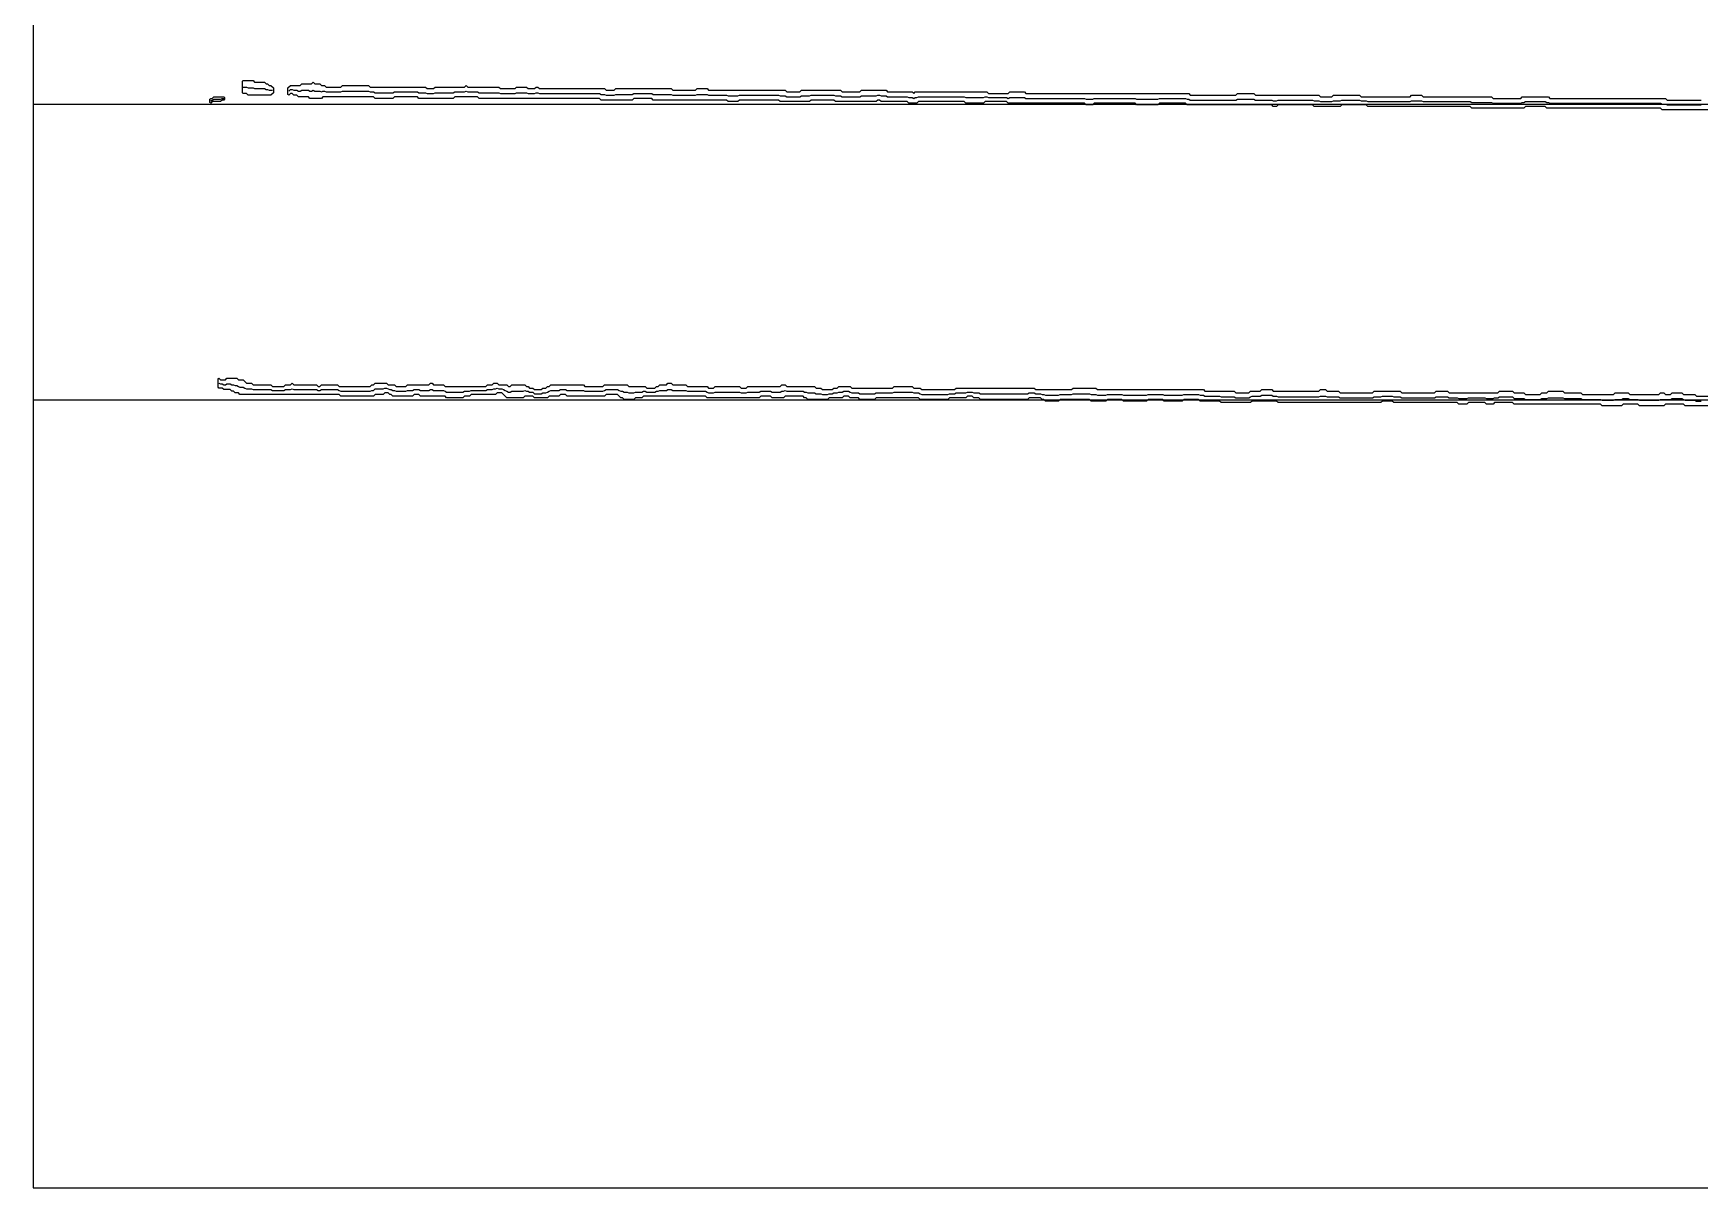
# Model space of a CAD drawing. Extents: x 0 to 57.2, y 0 to 39.6.
# Drawn here: x 0 to 28.58, y 0 to 19.8 of the extents above; entities that cross this region are included whole.
import ezdxf

# ---------------------------------------------------------------- set-up
doc = ezdxf.new("R2010")
doc.units = 13
for name, color, linetype in [('DESIGN_SCAN_PATH', 5, 'Continuous'), ('SEM_FRAME', 8, 'Continuous'), ('SEM_OBSERVED_CENTERLINES', 3, 'Continuous'), ('SEM_OBSERVED_CONTOURS', 2, 'Continuous')]:
    doc.layers.add(name, color=color, linetype=linetype)

msp = doc.modelspace()

# ---------------------------------------------------------------- linework, layer by layer
at = {"layer": 'DESIGN_SCAN_PATH'}
for points in [[(0, 18.58806), (50, 18.58806)], [(50, 13.50844), (0, 13.50844)]]:
    msp.add_lwpolyline(points, dxfattribs=at)
at = {"layer": 'SEM_FRAME'}
msp.add_lwpolyline([(0, 0), (57.15968, 0), (57.15968, 39.60429), (0, 39.60429)], close=True, dxfattribs=at)
at = {"layer": 'SEM_OBSERVED_CENTERLINES'}
for points in [[(3.60039, 18.881115), (3.6283, 18.881115), (3.65621, 18.881115), (3.68412, 18.86716), (3.71203, 18.86716), (3.73994, 18.86716), (3.76785, 18.86716), (3.79576, 18.853205), (3.82367, 18.853205), (3.85158, 18.853205), (3.87949, 18.853205), (3.9074, 18.853205), (3.93531, 18.853205), (3.96322, 18.853205), (3.99113, 18.83925), (4.01904, 18.83925), (4.04695, 18.825295), (4.07486, 18.825295), (4.10277, 18.825295)], [(3.04219, 18.64388), (3.0701, 18.657835), (3.09801, 18.67179), (3.12592, 18.67179), (3.15383, 18.67179), (3.18174, 18.67179), (3.20965, 18.67179), (3.23756, 18.685745), (3.26547, 18.685745)], [(4.38187, 18.81134), (4.40978, 18.83925), (4.43769, 18.83925), (4.4656, 18.825295), (4.49351, 18.825295), (4.52142, 18.825295), (4.54933, 18.81134), (4.57724, 18.81134), (4.60515, 18.825295), (4.63306, 18.825295), (4.66097, 18.825295), (4.68888, 18.825295), (4.71679, 18.825295), (4.7447, 18.81134), (4.77261, 18.81134), (4.80052, 18.825295), (4.82843, 18.81134), (4.85634, 18.81134), (4.88425, 18.81134), (4.91216, 18.81134), (4.94007, 18.797385), (4.96798, 18.81134), (4.99589, 18.81134), (5.0238, 18.797385), (5.05171, 18.797385), (5.07962, 18.797385), (5.10753, 18.797385), (5.13544, 18.797385), (5.16335, 18.797385), (5.19126, 18.797385), (5.21917, 18.797385), (5.24708, 18.797385), (5.27499, 18.797385), (5.3029, 18.81134), (5.33081, 18.81134), (5.35872, 18.81134), (5.38663, 18.81134), (5.41454, 18.81134), (5.44245, 18.81134), (5.47036, 18.81134), (5.49827, 18.81134), (5.52618, 18.81134), (5.55409, 18.81134), (5.582, 18.81134), (5.60991, 18.81134), (5.63782, 18.81134), (5.66573, 18.81134), (5.69364, 18.81134), (5.72155, 18.81134), (5.74946, 18.81134), (5.77737, 18.797385), (5.80528, 18.797385), (5.83319, 18.797385), (5.8611, 18.78343), (5.88901, 18.78343), (5.91692, 18.78343), (5.94483, 18.78343), (5.97274, 18.78343), (6.00065, 18.78343), (6.02856, 18.78343), (6.05647, 18.78343), (6.08438, 18.78343), (6.11229, 18.78343), (6.1402, 18.78343), (6.16811, 18.78343), (6.19602, 18.797385), (6.22393, 18.797385), (6.25184, 18.797385), (6.27975, 18.797385), (6.30766, 18.797385), (6.33557, 18.797385), (6.36348, 18.797385), (6.39139, 18.797385), (6.4193, 18.797385), (6.44721, 18.797385), (6.47512, 18.797385), (6.50303, 18.797385), (6.53094, 18.797385), (6.55885, 18.797385), (6.58676, 18.797385), (6.61467, 18.78343), (6.64258, 18.78343), (6.67049, 18.78343), (6.6984, 18.78343), (6.72631, 18.78343), (6.75422, 18.769475), (6.78213, 18.769475), (6.81004, 18.769475), (6.83795, 18.769475), (6.86586, 18.769475), (6.89377, 18.78343), (6.92168, 18.78343), (6.94959, 18.78343), (6.9775, 18.78343), (7.00541, 18.78343), (7.03332, 18.78343), (7.06123, 18.78343), (7.08914, 18.78343), (7.11705, 18.78343), (7.14496, 18.78343), (7.17287, 18.78343), (7.20078, 18.78343), (7.22869, 18.797385), (7.2566, 18.797385), (7.28451, 18.797385), (7.31242, 18.797385), (7.34033, 18.797385), (7.36824, 18.797385), (7.39615, 18.797385), (7.42406, 18.81134), (7.45197, 18.797385), (7.47988, 18.797385), (7.50779, 18.797385), (7.5357, 18.797385), (7.56361, 18.797385), (7.59152, 18.797385), (7.61943, 18.797385), (7.64734, 18.78343), (7.67525, 18.78343), (7.70316, 18.78343), (7.73107, 18.78343), (7.75898, 18.78343), (7.78689, 18.78343), (7.8148, 18.78343), (7.84271, 18.78343), (7.87062, 18.78343), (7.89853, 18.78343), (7.92644, 18.78343), (7.95435, 18.78343), (7.98226, 18.78343), (8.01017, 18.769475), (8.03808, 18.769475), (8.06599, 18.769475), (8.0939, 18.769475), (8.12181, 18.769475), (8.14972, 18.769475), (8.17763, 18.769475), (8.20554, 18.769475), (8.23345, 18.769475), (8.26136, 18.769475), (8.28927, 18.78343), (8.31718, 18.78343), (8.34509, 18.78343), (8.373, 18.78343), (8.40091, 18.78343), (8.42882, 18.78343), (8.45673, 18.78343), (8.48464, 18.769475), (8.51255, 18.769475), (8.54046, 18.769475), (8.56837, 18.769475), (8.59628, 18.769475), (8.62419, 18.78343), (8.6521, 18.78343), (8.68001, 18.769475), (8.70792, 18.769475), (8.73583, 18.769475), (8.76374, 18.769475), (8.79165, 18.769475), (8.81956, 18.769475), (8.84747, 18.769475), (8.87538, 18.769475), (8.90329, 18.769475), (8.9312, 18.769475), (8.95911, 18.769475), (8.98702, 18.769475), (9.01493, 18.769475), (9.04284, 18.769475), (9.07075, 18.769475), (9.09866, 18.769475), (9.12657, 18.769475), (9.15448, 18.769475), (9.18239, 18.769475), (9.2103, 18.769475), (9.23821, 18.769475), (9.26612, 18.769475), (9.29403, 18.769475), (9.32194, 18.769475), (9.34985, 18.769475), (9.37776, 18.769475), (9.40567, 18.769475), (9.43358, 18.769475), (9.46149, 18.769475), (9.4894, 18.769475), (9.51731, 18.769475), (9.54522, 18.769475), (9.57313, 18.769475), (9.60104, 18.769475), (9.62895, 18.769475), (9.65686, 18.769475), (9.68477, 18.769475), (9.71268, 18.769475), (9.74059, 18.75552), (9.7685, 18.75552), (9.79641, 18.75552), (9.82432, 18.741565), (9.85223, 18.741565), (9.88014, 18.741565), (9.90805, 18.741565), (9.93596, 18.741565), (9.96387, 18.741565), (9.99178, 18.75552), (10.01969, 18.75552), (10.0476, 18.75552), (10.07551, 18.75552), (10.10342, 18.75552), (10.13133, 18.75552), (10.15924, 18.75552), (10.18715, 18.75552), (10.21506, 18.75552), (10.24297, 18.75552), (10.27088, 18.75552), (10.29879, 18.769475), (10.3267, 18.769475), (10.35461, 18.769475), (10.38252, 18.769475), (10.41043, 18.769475), (10.43834, 18.769475), (10.46625, 18.769475), (10.49416, 18.769475), (10.52207, 18.769475), (10.54998, 18.769475), (10.57789, 18.769475), (10.6058, 18.769475), (10.63371, 18.75552), (10.66162, 18.75552), (10.68953, 18.75552), (10.71744, 18.75552), (10.74535, 18.75552), (10.77326, 18.75552), (10.80117, 18.75552), (10.82908, 18.75552), (10.85699, 18.75552), (10.8849, 18.75552), (10.91281, 18.75552), (10.94072, 18.75552), (10.96863, 18.741565), (10.99654, 18.741565), (11.02445, 18.741565), (11.05236, 18.741565), (11.08027, 18.741565), (11.10818, 18.741565), (11.13609, 18.741565), (11.164, 18.741565), (11.19191, 18.741565), (11.21982, 18.741565), (11.24773, 18.741565), (11.27564, 18.741565), (11.30355, 18.741565), (11.33146, 18.741565), (11.35937, 18.741565), (11.38728, 18.75552), (11.41519, 18.75552), (11.4431, 18.75552), (11.47101, 18.75552), (11.49892, 18.75552), (11.52683, 18.75552), (11.55474, 18.75552), (11.58265, 18.741565), (11.61056, 18.741565), (11.63847, 18.741565), (11.66638, 18.741565), (11.69429, 18.741565), (11.7222, 18.741565), (11.75011, 18.741565), (11.77802, 18.741565), (11.80593, 18.741565), (11.83384, 18.741565), (11.86175, 18.741565), (11.88966, 18.741565), (11.91757, 18.72761), (11.94548, 18.72761), (11.97339, 18.72761), (12.0013, 18.72761), (12.02921, 18.72761), (12.05712, 18.72761), (12.08503, 18.72761), (12.11294, 18.741565), (12.14085, 18.741565), (12.16876, 18.741565), (12.19667, 18.741565), (12.22458, 18.741565), (12.25249, 18.741565), (12.2804, 18.741565), (12.30831, 18.741565), (12.33622, 18.741565), (12.36413, 18.741565), (12.39204, 18.741565), (12.41995, 18.741565), (12.44786, 18.741565), (12.47577, 18.741565), (12.50368, 18.741565), (12.53159, 18.741565), (12.5595, 18.741565), (12.58741, 18.741565), (12.61532, 18.741565), (12.64323, 18.741565), (12.67114, 18.741565), (12.69905, 18.741565), (12.72696, 18.741565), (12.75487, 18.741565), (12.78278, 18.741565), (12.81069, 18.72761), (12.8386, 18.72761), (12.86651, 18.72761), (12.89442, 18.72761), (12.92233, 18.713655), (12.95024, 18.713655), (12.97815, 18.713655), (13.00606, 18.713655), (13.03397, 18.713655), (13.06188, 18.713655), (13.08979, 18.713655), (13.1177, 18.713655), (13.14561, 18.713655), (13.17352, 18.72761), (13.20143, 18.72761), (13.22934, 18.72761), (13.25725, 18.72761), (13.28516, 18.72761), (13.31307, 18.72761), (13.34098, 18.741565), (13.36889, 18.741565), (13.3968, 18.741565), (13.42471, 18.741565), (13.45262, 18.741565), (13.48053, 18.741565), (13.50844, 18.741565), (13.53635, 18.741565), (13.56426, 18.741565), (13.59217, 18.741565), (13.62008, 18.741565), (13.64799, 18.741565), (13.6759, 18.741565), (13.70381, 18.741565), (13.73172, 18.741565), (13.75963, 18.72761), (13.78754, 18.72761), (13.81545, 18.72761), (13.84336, 18.72761), (13.87127, 18.713655), (13.89918, 18.713655), (13.92709, 18.713655), (13.955, 18.713655), (13.98291, 18.713655), (14.01082, 18.713655), (14.03873, 18.713655), (14.06664, 18.713655), (14.09455, 18.713655), (14.12246, 18.713655), (14.15037, 18.713655), (14.17828, 18.713655), (14.20619, 18.72761), (14.2341, 18.72761), (14.26201, 18.72761), (14.28992, 18.72761), (14.31783, 18.72761), (14.34574, 18.72761), (14.37365, 18.72761), (14.40156, 18.72761), (14.42947, 18.72761), (14.45738, 18.72761), (14.48529, 18.741565), (14.5132, 18.741565), (14.54111, 18.72761), (14.56902, 18.72761), (14.59693, 18.72761), (14.62484, 18.72761), (14.65275, 18.713655), (14.68066, 18.713655), (14.70857, 18.713655), (14.73648, 18.713655), (14.76439, 18.713655), (14.7923, 18.713655), (14.82021, 18.713655), (14.84812, 18.713655), (14.87603, 18.713655), (14.90394, 18.713655), (14.93185, 18.713655), (14.95976, 18.713655), (14.98767, 18.713655), (15.01558, 18.6997), (15.04349, 18.6997), (15.0714, 18.6997), (15.09931, 18.685745), (15.12722, 18.6997), (15.15513, 18.6997), (15.18304, 18.713655), (15.21095, 18.713655), (15.23886, 18.713655), (15.26677, 18.713655), (15.29468, 18.713655), (15.32259, 18.713655), (15.3505, 18.713655), (15.37841, 18.713655), (15.40632, 18.713655), (15.43423, 18.713655), (15.46214, 18.713655), (15.49005, 18.713655), (15.51796, 18.713655), (15.54587, 18.713655), (15.57378, 18.713655), (15.60169, 18.713655), (15.6296, 18.713655), (15.65751, 18.713655), (15.68542, 18.713655), (15.71333, 18.713655), (15.74124, 18.713655), (15.76915, 18.713655), (15.79706, 18.713655), (15.82497, 18.713655), (15.85288, 18.713655), (15.88079, 18.713655), (15.9087, 18.713655), (15.93661, 18.713655), (15.96452, 18.713655), (15.99243, 18.6997), (16.02034, 18.6997), (16.04825, 18.6997), (16.07616, 18.6997), (16.10407, 18.6997), (16.13198, 18.6997), (16.15989, 18.6997), (16.1878, 18.6997), (16.21571, 18.6997), (16.24362, 18.6997), (16.27153, 18.6997), (16.29944, 18.6997), (16.32735, 18.713655), (16.35526, 18.713655), (16.38317, 18.6997), (16.41108, 18.6997), (16.43899, 18.6997), (16.4669, 18.6997), (16.49481, 18.6997), (16.52272, 18.6997), (16.55063, 18.6997), (16.57854, 18.6997), (16.60645, 18.6997), (16.63436, 18.6997), (16.66227, 18.6997), (16.69018, 18.6997), (16.71809, 18.685745), (16.746, 18.6997), (16.77391, 18.6997), (16.80182, 18.6997), (16.82973, 18.6997), (16.85764, 18.6997), (16.88555, 18.6997), (16.91346, 18.6997), (16.94137, 18.6997), (16.96928, 18.6997), (16.99719, 18.6997), (17.0251, 18.685745), (17.05301, 18.685745), (17.08092, 18.685745), (17.10883, 18.685745), (17.13674, 18.685745), (17.16465, 18.685745), (17.19256, 18.685745), (17.22047, 18.685745), (17.24838, 18.685745), (17.27629, 18.685745), (17.3042, 18.685745), (17.33211, 18.685745), (17.36002, 18.685745), (17.38793, 18.685745), (17.41584, 18.685745), (17.44375, 18.685745), (17.47166, 18.685745), (17.49957, 18.685745), (17.52748, 18.685745), (17.55539, 18.685745), (17.5833, 18.685745), (17.61121, 18.685745), (17.63912, 18.685745), (17.66703, 18.685745), (17.69494, 18.685745), (17.72285, 18.685745), (17.75076, 18.685745), (17.77867, 18.685745), (17.80658, 18.685745), (17.83449, 18.685745), (17.8624, 18.685745), (17.89031, 18.685745), (17.91822, 18.685745), (17.94613, 18.685745), (17.97404, 18.685745), (18.00195, 18.685745), (18.02986, 18.685745), (18.05777, 18.67179), (18.08568, 18.67179), (18.11359, 18.67179), (18.1415, 18.67179), (18.16941, 18.67179), (18.19732, 18.685745), (18.22523, 18.685745), (18.25314, 18.685745), (18.28105, 18.685745), (18.30896, 18.685745), (18.33687, 18.685745), (18.36478, 18.685745), (18.39269, 18.685745), (18.4206, 18.685745), (18.44851, 18.685745), (18.47642, 18.685745), (18.50433, 18.685745), (18.53224, 18.685745), (18.56015, 18.685745), (18.58806, 18.685745), (18.61597, 18.685745), (18.64388, 18.685745), (18.67179, 18.685745), (18.6997, 18.685745), (18.72761, 18.685745), (18.75552, 18.685745), (18.78343, 18.685745), (18.81134, 18.685745), (18.83925, 18.685745), (18.86716, 18.685745), (18.89507, 18.685745), (18.92298, 18.67179), (18.95089, 18.67179), (18.9788, 18.67179), (19.00671, 18.67179), (19.03462, 18.67179), (19.06253, 18.67179), (19.09044, 18.67179), (19.11835, 18.67179), (19.14626, 18.67179), (19.17417, 18.67179), (19.20208, 18.67179), (19.22999, 18.67179), (19.2579, 18.67179), (19.28581, 18.67179), (19.31372, 18.685745), (19.34163, 18.685745), (19.36954, 18.685745), (19.39745, 18.685745), (19.42536, 18.685745), (19.45327, 18.685745), (19.48118, 18.685745), (19.50909, 18.685745), (19.537, 18.685745), (19.56491, 18.685745), (19.59282, 18.685745), (19.62073, 18.685745), (19.64864, 18.685745), (19.67655, 18.685745), (19.70446, 18.685745), (19.73237, 18.685745), (19.76028, 18.685745), (19.78819, 18.67179), (19.8161, 18.67179), (19.84401, 18.657835), (19.87192, 18.657835), (19.89983, 18.657835), (19.92774, 18.657835), (19.95565, 18.657835), (19.98356, 18.657835), (20.01147, 18.657835), (20.03938, 18.657835), (20.06729, 18.657835), (20.0952, 18.657835), (20.12311, 18.657835), (20.15102, 18.657835), (20.17893, 18.657835), (20.20684, 18.657835), (20.23475, 18.657835), (20.26266, 18.657835), (20.29057, 18.657835), (20.31848, 18.657835), (20.34639, 18.657835), (20.3743, 18.657835), (20.40221, 18.657835), (20.43012, 18.657835), (20.45803, 18.657835), (20.48594, 18.657835), (20.51385, 18.657835), (20.54176, 18.657835), (20.56967, 18.657835), (20.59758, 18.657835), (20.62549, 18.657835), (20.6534, 18.67179), (20.68131, 18.67179), (20.70922, 18.67179), (20.73713, 18.67179), (20.76504, 18.67179), (20.79295, 18.67179), (20.82086, 18.67179), (20.84877, 18.67179), (20.87668, 18.67179), (20.90459, 18.67179), (20.9325, 18.67179), (20.96041, 18.657835), (20.98832, 18.657835), (21.01623, 18.657835), (21.04414, 18.657835), (21.07205, 18.657835), (21.09996, 18.657835), (21.12787, 18.657835), (21.15578, 18.657835), (21.18369, 18.657835), (21.2116, 18.657835), (21.23951, 18.657835), (21.26742, 18.64388), (21.29533, 18.64388), (21.32324, 18.64388), (21.35115, 18.657835), (21.37906, 18.657835), (21.40697, 18.657835), (21.43488, 18.657835), (21.46279, 18.657835), (21.4907, 18.657835), (21.51861, 18.657835), (21.54652, 18.657835), (21.57443, 18.657835), (21.60234, 18.657835), (21.63025, 18.657835), (21.65816, 18.657835), (21.68607, 18.657835), (21.71398, 18.657835), (21.74189, 18.657835), (21.7698, 18.657835), (21.79771, 18.657835), (21.82562, 18.657835), (21.85353, 18.657835), (21.88144, 18.657835), (21.90935, 18.657835), (21.93726, 18.657835), (21.96517, 18.64388), (21.99308, 18.64388), (22.02099, 18.64388), (22.0489, 18.64388), (22.07681, 18.629925), (22.10472, 18.629925), (22.13263, 18.629925), (22.16054, 18.629925), (22.18845, 18.629925), (22.21636, 18.629925), (22.24427, 18.629925), (22.27218, 18.629925), (22.30009, 18.64388), (22.328, 18.64388), (22.35591, 18.64388), (22.38382, 18.64388), (22.41173, 18.64388), (22.43964, 18.657835), (22.46755, 18.657835), (22.49546, 18.657835), (22.52337, 18.657835), (22.55128, 18.657835), (22.57919, 18.657835), (22.6071, 18.657835), (22.63501, 18.657835), (22.66292, 18.657835), (22.69083, 18.657835), (22.71874, 18.657835), (22.74665, 18.657835), (22.77456, 18.64388), (22.80247, 18.64388), (22.83038, 18.64388), (22.85829, 18.64388), (22.8862, 18.629925), (22.91411, 18.629925), (22.94202, 18.629925), (22.96993, 18.629925), (22.99784, 18.629925), (23.02575, 18.629925), (23.05366, 18.629925), (23.08157, 18.629925), (23.10948, 18.629925), (23.13739, 18.629925), (23.1653, 18.629925), (23.19321, 18.629925), (23.22112, 18.629925), (23.24903, 18.629925), (23.27694, 18.629925), (23.30485, 18.629925), (23.33276, 18.629925), (23.36067, 18.629925), (23.38858, 18.629925), (23.41649, 18.629925), (23.4444, 18.629925), (23.47231, 18.629925), (23.50022, 18.629925), (23.52813, 18.629925), (23.55604, 18.629925), (23.58395, 18.629925), (23.61186, 18.629925), (23.63977, 18.64388), (23.66768, 18.64388), (23.69559, 18.64388), (23.7235, 18.64388), (23.75141, 18.64388), (23.77932, 18.64388), (23.80723, 18.64388), (23.83514, 18.629925), (23.86305, 18.629925), (23.89096, 18.629925), (23.91887, 18.629925), (23.94678, 18.629925), (23.97469, 18.629925), (24.0026, 18.629925), (24.03051, 18.629925), (24.05842, 18.629925), (24.08633, 18.629925), (24.11424, 18.629925), (24.14215, 18.629925), (24.17006, 18.629925), (24.19797, 18.629925), (24.22588, 18.629925), (24.25379, 18.629925), (24.2817, 18.629925), (24.30961, 18.629925), (24.33752, 18.629925), (24.36543, 18.629925), (24.39334, 18.629925), (24.42125, 18.629925), (24.44916, 18.629925), (24.47707, 18.629925), (24.50498, 18.629925), (24.53289, 18.629925), (24.5608, 18.629925), (24.58871, 18.629925), (24.61662, 18.629925), (24.64453, 18.629925), (24.67244, 18.61597), (24.70035, 18.61597), (24.72826, 18.61597), (24.75617, 18.61597), (24.78408, 18.61597), (24.81199, 18.61597), (24.8399, 18.61597), (24.86781, 18.61597), (24.89572, 18.61597), (24.92363, 18.61597), (24.95154, 18.61597), (24.97945, 18.61597), (25.00736, 18.61597), (25.03527, 18.602015), (25.06318, 18.602015), (25.09109, 18.602015), (25.119, 18.602015), (25.14691, 18.602015), (25.17482, 18.602015), (25.20273, 18.602015), (25.23064, 18.602015), (25.25855, 18.602015), (25.28646, 18.602015), (25.31437, 18.602015), (25.34228, 18.602015), (25.37019, 18.602015), (25.3981, 18.602015), (25.42601, 18.602015), (25.45392, 18.602015), (25.48183, 18.602015), (25.50974, 18.602015), (25.53765, 18.61597), (25.56556, 18.61597), (25.59347, 18.629925), (25.62138, 18.629925), (25.64929, 18.629925), (25.6772, 18.629925), (25.70511, 18.629925), (25.73302, 18.629925), (25.76093, 18.629925), (25.78884, 18.629925), (25.81675, 18.629925), (25.84466, 18.629925), (25.87257, 18.629925), (25.90048, 18.629925), (25.92839, 18.629925), (25.9563, 18.61597), (25.98421, 18.61597), (26.01212, 18.602015), (26.04003, 18.602015), (26.06794, 18.602015), (26.09585, 18.602015), (26.12376, 18.602015), (26.15167, 18.602015), (26.17958, 18.602015), (26.20749, 18.602015), (26.2354, 18.602015), (26.26331, 18.602015), (26.29122, 18.602015), (26.31913, 18.602015), (26.34704, 18.602015), (26.37495, 18.602015), (26.40286, 18.602015), (26.43077, 18.602015), (26.45868, 18.602015), (26.48659, 18.602015), (26.5145, 18.602015), (26.54241, 18.602015), (26.57032, 18.602015), (26.59823, 18.602015), (26.62614, 18.602015), (26.65405, 18.602015), (26.68196, 18.602015), (26.70987, 18.602015), (26.73778, 18.602015), (26.76569, 18.602015), (26.7936, 18.602015), (26.82151, 18.602015), (26.84942, 18.602015), (26.87733, 18.602015), (26.90524, 18.602015), (26.93315, 18.602015), (26.96106, 18.602015), (26.98897, 18.602015), (27.01688, 18.602015), (27.04479, 18.602015), (27.0727, 18.602015), (27.10061, 18.602015), (27.12852, 18.602015), (27.15643, 18.602015), (27.18434, 18.602015), (27.21225, 18.602015), (27.24016, 18.602015), (27.26807, 18.602015), (27.29598, 18.602015), (27.32389, 18.602015), (27.3518, 18.602015), (27.37971, 18.602015), (27.40762, 18.602015), (27.43553, 18.602015), (27.46344, 18.602015), (27.49135, 18.602015), (27.51926, 18.602015), (27.54717, 18.602015), (27.57508, 18.602015), (27.60299, 18.602015), (27.6309, 18.602015), (27.65881, 18.602015), (27.68672, 18.602015), (27.71463, 18.602015), (27.74254, 18.602015), (27.77045, 18.602015), (27.79836, 18.602015), (27.82627, 18.602015), (27.85418, 18.602015), (27.88209, 18.602015), (27.91, 18.602015), (27.93791, 18.58806), (27.96582, 18.58806), (27.99373, 18.58806), (28.02164, 18.574105), (28.04955, 18.574105), (28.07746, 18.574105), (28.10537, 18.574105), (28.13328, 18.574105), (28.16119, 18.574105), (28.1891, 18.574105), (28.21701, 18.574105), (28.24492, 18.574105), (28.27283, 18.574105), (28.30074, 18.574105), (28.32865, 18.574105), (28.35656, 18.574105), (28.38447, 18.574105), (28.41238, 18.574105), (28.44029, 18.574105), (28.4682, 18.574105), (28.49611, 18.574105), (28.52402, 18.574105), (28.55193, 18.574105), (28.57984, 18.574105), (28.60775, 18.574105)], [(3.18174, 13.801495), (3.20965, 13.78754), (3.23756, 13.78754), (3.26547, 13.773585), (3.29338, 13.773585), (3.32129, 13.78754), (3.3492, 13.78754), (3.37711, 13.78754), (3.40502, 13.773585), (3.43293, 13.773585), (3.46084, 13.75963), (3.48875, 13.75963), (3.51666, 13.745675), (3.54457, 13.73172), (3.57248, 13.73172), (3.60039, 13.73172), (3.6283, 13.717765), (3.65621, 13.70381), (3.68412, 13.70381), (3.71203, 13.70381), (3.73994, 13.70381), (3.76785, 13.689855), (3.79576, 13.689855), (3.82367, 13.689855), (3.85158, 13.689855), (3.87949, 13.689855), (3.9074, 13.689855), (3.93531, 13.689855), (3.96322, 13.689855), (3.99113, 13.689855), (4.01904, 13.689855), (4.04695, 13.689855), (4.07486, 13.689855), (4.10277, 13.6759), (4.13068, 13.6759), (4.15859, 13.6759), (4.1865, 13.6759), (4.21441, 13.6759), (4.24232, 13.6759), (4.27023, 13.6759), (4.29814, 13.6759), (4.32605, 13.689855), (4.35396, 13.689855), (4.38187, 13.689855), (4.40978, 13.689855), (4.43769, 13.70381), (4.4656, 13.689855), (4.49351, 13.689855), (4.52142, 13.689855), (4.54933, 13.689855), (4.57724, 13.689855), (4.60515, 13.689855), (4.63306, 13.689855), (4.66097, 13.689855), (4.68888, 13.689855), (4.71679, 13.689855), (4.7447, 13.689855), (4.77261, 13.689855), (4.80052, 13.689855), (4.82843, 13.689855), (4.85634, 13.689855), (4.88425, 13.6759), (4.91216, 13.6759), (4.94007, 13.689855), (4.96798, 13.689855), (4.99589, 13.689855), (5.0238, 13.689855), (5.05171, 13.689855), (5.07962, 13.689855), (5.10753, 13.689855), (5.13544, 13.689855), (5.16335, 13.689855), (5.19126, 13.689855), (5.21917, 13.689855), (5.24708, 13.6759), (5.27499, 13.661945), (5.3029, 13.661945), (5.33081, 13.661945), (5.35872, 13.661945), (5.38663, 13.661945), (5.41454, 13.661945), (5.44245, 13.661945), (5.47036, 13.661945), (5.49827, 13.661945), (5.52618, 13.661945), (5.55409, 13.661945), (5.582, 13.661945), (5.60991, 13.661945), (5.63782, 13.661945), (5.66573, 13.661945), (5.69364, 13.661945), (5.72155, 13.661945), (5.74946, 13.661945), (5.77737, 13.661945), (5.80528, 13.6759), (5.83319, 13.6759), (5.8611, 13.70381), (5.88901, 13.70381), (5.91692, 13.70381), (5.94483, 13.70381), (5.97274, 13.70381), (6.00065, 13.70381), (6.02856, 13.717765), (6.05647, 13.717765), (6.08438, 13.70381), (6.11229, 13.689855), (6.1402, 13.689855), (6.16811, 13.6759), (6.19602, 13.6759), (6.22393, 13.661945), (6.25184, 13.661945), (6.27975, 13.661945), (6.30766, 13.661945), (6.33557, 13.661945), (6.36348, 13.661945), (6.39139, 13.661945), (6.4193, 13.6759), (6.44721, 13.6759), (6.47512, 13.6759), (6.50303, 13.6759), (6.53094, 13.689855), (6.55885, 13.689855), (6.58676, 13.689855), (6.61467, 13.689855), (6.64258, 13.6759), (6.67049, 13.6759), (6.6984, 13.6759), (6.72631, 13.6759), (6.75422, 13.6759), (6.78213, 13.6759), (6.81004, 13.689855), (6.83795, 13.689855), (6.86586, 13.6759), (6.89377, 13.6759), (6.92168, 13.6759), (6.94959, 13.6759), (6.9775, 13.6759), (7.00541, 13.6759), (7.03332, 13.6759), (7.06123, 13.661945), (7.08914, 13.64799), (7.11705, 13.64799), (7.14496, 13.64799), (7.17287, 13.64799), (7.20078, 13.64799), (7.22869, 13.64799), (7.2566, 13.64799), (7.28451, 13.64799), (7.31242, 13.64799), (7.34033, 13.64799), (7.36824, 13.64799), (7.39615, 13.661945), (7.42406, 13.661945), (7.45197, 13.661945), (7.47988, 13.661945), (7.50779, 13.6759), (7.5357, 13.6759), (7.56361, 13.6759), (7.59152, 13.6759), (7.61943, 13.6759), (7.64734, 13.6759), (7.67525, 13.6759), (7.70316, 13.6759), (7.73107, 13.6759), (7.75898, 13.6759), (7.78689, 13.689855), (7.8148, 13.689855), (7.84271, 13.689855), (7.87062, 13.689855), (7.89853, 13.70381), (7.92644, 13.70381), (7.95435, 13.717765), (7.98226, 13.70381), (8.01017, 13.70381), (8.03808, 13.70381), (8.06599, 13.689855), (8.0939, 13.6759), (8.12181, 13.661945), (8.14972, 13.64799), (8.17763, 13.64799), (8.20554, 13.661945), (8.23345, 13.661945), (8.26136, 13.661945), (8.28927, 13.661945), (8.31718, 13.661945), (8.34509, 13.661945), (8.373, 13.661945), (8.40091, 13.661945), (8.42882, 13.6759), (8.45673, 13.661945), (8.48464, 13.661945), (8.51255, 13.64799), (8.54046, 13.64799), (8.56837, 13.64799), (8.59628, 13.62008), (8.62419, 13.62008), (8.6521, 13.62008), (8.68001, 13.62008), (8.70792, 13.62008), (8.73583, 13.634035), (8.76374, 13.634035), (8.79165, 13.634035), (8.81956, 13.64799), (8.84747, 13.661945), (8.87538, 13.6759), (8.90329, 13.6759), (8.9312, 13.6759), (8.95911, 13.6759), (8.98702, 13.6759), (9.01493, 13.6759), (9.04284, 13.689855), (9.07075, 13.689855), (9.09866, 13.689855), (9.12657, 13.689855), (9.15448, 13.6759), (9.18239, 13.6759), (9.2103, 13.6759), (9.23821, 13.6759), (9.26612, 13.6759), (9.29403, 13.6759), (9.32194, 13.6759), (9.34985, 13.6759), (9.37776, 13.6759), (9.40567, 13.6759), (9.43358, 13.6759), (9.46149, 13.661945), (9.4894, 13.661945), (9.51731, 13.661945), (9.54522, 13.661945), (9.57313, 13.661945), (9.60104, 13.661945), (9.62895, 13.661945), (9.65686, 13.661945), (9.68477, 13.661945), (9.71268, 13.661945), (9.74059, 13.661945), (9.7685, 13.661945), (9.79641, 13.6759), (9.82432, 13.689855), (9.85223, 13.689855), (9.88014, 13.689855), (9.90805, 13.689855), (9.93596, 13.689855), (9.96387, 13.689855), (9.99178, 13.689855), (10.01969, 13.689855), (10.0476, 13.6759), (10.07551, 13.661945), (10.10342, 13.661945), (10.13133, 13.64799), (10.15924, 13.64799), (10.18715, 13.64799), (10.21506, 13.634035), (10.24297, 13.634035), (10.27088, 13.634035), (10.29879, 13.634035), (10.3267, 13.64799), (10.35461, 13.64799), (10.38252, 13.64799), (10.41043, 13.64799), (10.43834, 13.64799), (10.46625, 13.661945), (10.49416, 13.661945), (10.52207, 13.64799), (10.54998, 13.64799), (10.57789, 13.64799), (10.6058, 13.64799), (10.63371, 13.64799), (10.66162, 13.64799), (10.68953, 13.661945), (10.71744, 13.661945), (10.74535, 13.6759), (10.77326, 13.6759), (10.80117, 13.6759), (10.82908, 13.6759), (10.85699, 13.6759), (10.8849, 13.689855), (10.91281, 13.689855), (10.94072, 13.689855), (10.96863, 13.6759), (10.99654, 13.6759), (11.02445, 13.6759), (11.05236, 13.6759), (11.08027, 13.6759), (11.10818, 13.6759), (11.13609, 13.6759), (11.164, 13.6759), (11.19191, 13.6759), (11.21982, 13.661945), (11.24773, 13.661945), (11.27564, 13.661945), (11.30355, 13.661945), (11.33146, 13.661945), (11.35937, 13.661945), (11.38728, 13.661945), (11.41519, 13.661945), (11.4431, 13.661945), (11.47101, 13.661945), (11.49892, 13.661945), (11.52683, 13.661945), (11.55474, 13.64799), (11.58265, 13.634035), (11.61056, 13.634035), (11.63847, 13.634035), (11.66638, 13.634035), (11.69429, 13.64799), (11.7222, 13.64799), (11.75011, 13.64799), (11.77802, 13.64799), (11.80593, 13.64799), (11.83384, 13.64799), (11.86175, 13.64799), (11.88966, 13.64799), (11.91757, 13.64799), (11.94548, 13.64799), (11.97339, 13.64799), (12.0013, 13.64799), (12.02921, 13.64799), (12.05712, 13.64799), (12.08503, 13.64799), (12.11294, 13.64799), (12.14085, 13.634035), (12.16876, 13.634035), (12.19667, 13.634035), (12.22458, 13.634035), (12.25249, 13.64799), (12.2804, 13.64799), (12.30831, 13.64799), (12.33622, 13.64799), (12.36413, 13.64799), (12.39204, 13.64799), (12.41995, 13.64799), (12.44786, 13.64799), (12.47577, 13.661945), (12.50368, 13.661945), (12.53159, 13.661945), (12.5595, 13.661945), (12.58741, 13.661945), (12.61532, 13.661945), (12.64323, 13.661945), (12.67114, 13.64799), (12.69905, 13.64799), (12.72696, 13.64799), (12.75487, 13.64799), (12.78278, 13.64799), (12.81069, 13.64799), (12.8386, 13.661945), (12.86651, 13.661945), (12.89442, 13.6759), (12.92233, 13.661945), (12.95024, 13.661945), (12.97815, 13.661945), (13.00606, 13.661945), (13.03397, 13.661945), (13.06188, 13.661945), (13.08979, 13.661945), (13.1177, 13.661945), (13.14561, 13.661945), (13.17352, 13.661945), (13.20143, 13.661945), (13.22934, 13.64799), (13.25725, 13.64799), (13.28516, 13.634035), (13.31307, 13.634035), (13.34098, 13.634035), (13.36889, 13.634035), (13.3968, 13.634035), (13.42471, 13.62008), (13.45262, 13.62008), (13.48053, 13.62008), (13.50844, 13.62008), (13.53635, 13.606125), (13.56426, 13.606125), (13.59217, 13.606125), (13.62008, 13.606125), (13.64799, 13.62008), (13.6759, 13.62008), (13.70381, 13.62008), (13.73172, 13.634035), (13.75963, 13.634035), (13.78754, 13.634035), (13.81545, 13.64799), (13.84336, 13.64799), (13.87127, 13.64799), (13.89918, 13.661945), (13.92709, 13.661945), (13.955, 13.661945), (13.98291, 13.661945), (14.01082, 13.64799), (14.03873, 13.634035), (14.06664, 13.634035), (14.09455, 13.634035), (14.12246, 13.634035), (14.15037, 13.634035), (14.17828, 13.62008), (14.20619, 13.62008), (14.2341, 13.62008), (14.26201, 13.62008), (14.28992, 13.62008), (14.31783, 13.62008), (14.34574, 13.62008), (14.37365, 13.62008), (14.40156, 13.62008), (14.42947, 13.62008), (14.45738, 13.634035), (14.48529, 13.634035), (14.5132, 13.634035), (14.54111, 13.634035), (14.56902, 13.634035), (14.59693, 13.634035), (14.62484, 13.634035), (14.65275, 13.634035), (14.68066, 13.634035), (14.70857, 13.634035), (14.73648, 13.634035), (14.76439, 13.64799), (14.7923, 13.64799), (14.82021, 13.64799), (14.84812, 13.64799), (14.87603, 13.64799), (14.90394, 13.64799), (14.93185, 13.64799), (14.95976, 13.64799), (14.98767, 13.64799), (15.01558, 13.64799), (15.04349, 13.64799), (15.0714, 13.64799), (15.09931, 13.634035), (15.12722, 13.634035), (15.15513, 13.634035), (15.18304, 13.634035), (15.21095, 13.62008), (15.23886, 13.606125), (15.26677, 13.606125), (15.29468, 13.606125), (15.32259, 13.606125), (15.3505, 13.606125), (15.37841, 13.606125), (15.40632, 13.606125), (15.43423, 13.606125), (15.46214, 13.606125), (15.49005, 13.606125), (15.51796, 13.606125), (15.54587, 13.606125), (15.57378, 13.606125), (15.60169, 13.606125), (15.6296, 13.606125), (15.65751, 13.606125), (15.68542, 13.606125), (15.71333, 13.62008), (15.74124, 13.62008), (15.76915, 13.62008), (15.79706, 13.62008), (15.82497, 13.634035), (15.85288, 13.634035), (15.88079, 13.634035), (15.9087, 13.634035), (15.93661, 13.634035), (15.96452, 13.634035), (15.99243, 13.634035), (16.02034, 13.64799), (16.04825, 13.64799), (16.07616, 13.64799), (16.10407, 13.64799), (16.13198, 13.634035), (16.15989, 13.634035), (16.1878, 13.634035), (16.21571, 13.634035), (16.24362, 13.62008), (16.27153, 13.62008), (16.29944, 13.62008), (16.32735, 13.62008), (16.35526, 13.62008), (16.38317, 13.62008), (16.41108, 13.62008), (16.43899, 13.62008), (16.4669, 13.62008), (16.49481, 13.62008), (16.52272, 13.62008), (16.55063, 13.62008), (16.57854, 13.62008), (16.60645, 13.62008), (16.63436, 13.62008), (16.66227, 13.62008), (16.69018, 13.62008), (16.71809, 13.62008), (16.746, 13.62008), (16.77391, 13.62008), (16.80182, 13.62008), (16.82973, 13.62008), (16.85764, 13.62008), (16.88555, 13.62008), (16.91346, 13.62008), (16.94137, 13.62008), (16.96928, 13.62008), (16.99719, 13.62008), (17.0251, 13.62008), (17.05301, 13.62008), (17.08092, 13.634035), (17.10883, 13.634035), (17.13674, 13.634035), (17.16465, 13.634035), (17.19256, 13.62008), (17.22047, 13.62008), (17.24838, 13.62008), (17.27629, 13.62008), (17.3042, 13.606125), (17.33211, 13.606125), (17.36002, 13.59217), (17.38793, 13.59217), (17.41584, 13.59217), (17.44375, 13.59217), (17.47166, 13.59217), (17.49957, 13.59217), (17.52748, 13.59217), (17.55539, 13.59217), (17.5833, 13.59217), (17.61121, 13.606125), (17.63912, 13.606125), (17.66703, 13.606125), (17.69494, 13.606125), (17.72285, 13.606125), (17.75076, 13.606125), (17.77867, 13.606125), (17.80658, 13.606125), (17.83449, 13.62008), (17.8624, 13.62008), (17.89031, 13.62008), (17.91822, 13.62008), (17.94613, 13.62008), (17.97404, 13.62008), (18.00195, 13.62008), (18.02986, 13.62008), (18.05777, 13.62008), (18.08568, 13.62008), (18.11359, 13.62008), (18.1415, 13.606125), (18.16941, 13.606125), (18.19732, 13.606125), (18.22523, 13.606125), (18.25314, 13.59217), (18.28105, 13.59217), (18.30896, 13.59217), (18.33687, 13.59217), (18.36478, 13.59217), (18.39269, 13.59217), (18.4206, 13.606125), (18.44851, 13.606125), (18.47642, 13.606125), (18.50433, 13.606125), (18.53224, 13.606125), (18.56015, 13.606125), (18.58806, 13.606125), (18.61597, 13.606125), (18.64388, 13.606125), (18.67179, 13.606125), (18.6997, 13.59217), (18.72761, 13.59217), (18.75552, 13.59217), (18.78343, 13.59217), (18.81134, 13.59217), (18.83925, 13.59217), (18.86716, 13.59217), (18.89507, 13.59217), (18.92298, 13.59217), (18.95089, 13.59217), (18.9788, 13.59217), (19.00671, 13.59217), (19.03462, 13.59217), (19.06253, 13.59217), (19.09044, 13.59217), (19.11835, 13.606125), (19.14626, 13.606125), (19.17417, 13.606125), (19.20208, 13.606125), (19.22999, 13.606125), (19.2579, 13.606125), (19.28581, 13.606125), (19.31372, 13.606125), (19.34163, 13.606125), (19.36954, 13.606125), (19.39745, 13.59217), (19.42536, 13.59217), (19.45327, 13.59217), (19.48118, 13.59217), (19.50909, 13.59217), (19.537, 13.59217), (19.56491, 13.59217), (19.59282, 13.59217), (19.62073, 13.59217), (19.64864, 13.59217), (19.67655, 13.59217), (19.70446, 13.59217), (19.73237, 13.606125), (19.76028, 13.606125), (19.78819, 13.606125), (19.8161, 13.606125), (19.84401, 13.606125), (19.87192, 13.606125), (19.89983, 13.606125), (19.92774, 13.606125), (19.95565, 13.606125), (19.98356, 13.606125), (20.01147, 13.59217), (20.03938, 13.59217), (20.06729, 13.59217), (20.0952, 13.578215), (20.12311, 13.578215), (20.15102, 13.578215), (20.17893, 13.578215), (20.20684, 13.578215), (20.23475, 13.578215), (20.26266, 13.578215), (20.29057, 13.578215), (20.31848, 13.578215), (20.34639, 13.578215), (20.3743, 13.56426), (20.40221, 13.56426), (20.43012, 13.56426), (20.45803, 13.56426), (20.48594, 13.56426), (20.51385, 13.56426), (20.54176, 13.56426), (20.56967, 13.56426), (20.59758, 13.56426), (20.62549, 13.550305), (20.6534, 13.550305), (20.68131, 13.550305), (20.70922, 13.550305), (20.73713, 13.550305), (20.76504, 13.550305), (20.79295, 13.550305), (20.82086, 13.550305), (20.84877, 13.550305), (20.87668, 13.56426), (20.90459, 13.578215), (20.9325, 13.578215), (20.96041, 13.578215), (20.98832, 13.578215), (21.01623, 13.578215), (21.04414, 13.578215), (21.07205, 13.59217), (21.09996, 13.59217), (21.12787, 13.59217), (21.15578, 13.59217), (21.18369, 13.59217), (21.2116, 13.59217), (21.23951, 13.59217), (21.26742, 13.578215), (21.29533, 13.578215), (21.32324, 13.578215), (21.35115, 13.56426), (21.37906, 13.56426), (21.40697, 13.56426), (21.43488, 13.56426), (21.46279, 13.56426), (21.4907, 13.56426), (21.51861, 13.56426), (21.54652, 13.56426), (21.57443, 13.56426), (21.60234, 13.56426), (21.63025, 13.56426), (21.65816, 13.56426), (21.68607, 13.56426), (21.71398, 13.56426), (21.74189, 13.56426), (21.7698, 13.56426), (21.79771, 13.56426), (21.82562, 13.56426), (21.85353, 13.56426), (21.88144, 13.56426), (21.90935, 13.56426), (21.93726, 13.56426), (21.96517, 13.56426), (21.99308, 13.56426), (22.02099, 13.56426), (22.0489, 13.56426), (22.07681, 13.578215), (22.10472, 13.578215), (22.13263, 13.578215), (22.16054, 13.578215), (22.18845, 13.56426), (22.21636, 13.56426), (22.24427, 13.56426), (22.27218, 13.56426), (22.30009, 13.56426), (22.328, 13.56426), (22.35591, 13.56426), (22.38382, 13.56426), (22.41173, 13.550305), (22.43964, 13.550305), (22.46755, 13.550305), (22.49546, 13.550305), (22.52337, 13.550305), (22.55128, 13.550305), (22.57919, 13.550305), (22.6071, 13.550305), (22.63501, 13.550305), (22.66292, 13.550305), (22.69083, 13.550305), (22.71874, 13.550305), (22.74665, 13.550305), (22.77456, 13.550305), (22.80247, 13.550305), (22.83038, 13.550305), (22.85829, 13.550305), (22.8862, 13.550305), (22.91411, 13.550305), (22.94202, 13.550305), (22.96993, 13.550305), (22.99784, 13.56426), (23.02575, 13.56426), (23.05366, 13.56426), (23.08157, 13.56426), (23.10948, 13.56426), (23.13739, 13.578215), (23.1653, 13.578215), (23.19321, 13.578215), (23.22112, 13.578215), (23.24903, 13.578215), (23.27694, 13.578215), (23.30485, 13.578215), (23.33276, 13.56426), (23.36067, 13.56426), (23.38858, 13.56426), (23.41649, 13.56426), (23.4444, 13.56426), (23.47231, 13.550305), (23.50022, 13.550305), (23.52813, 13.550305), (23.55604, 13.550305), (23.58395, 13.550305), (23.61186, 13.550305), (23.63977, 13.550305), (23.66768, 13.550305), (23.69559, 13.550305), (23.7235, 13.550305), (23.75141, 13.550305), (23.77932, 13.550305), (23.80723, 13.550305), (23.83514, 13.550305), (23.86305, 13.550305), (23.89096, 13.550305), (23.91887, 13.550305), (23.94678, 13.550305), (23.97469, 13.550305), (24.0026, 13.550305), (24.03051, 13.550305), (24.05842, 13.56426), (24.08633, 13.56426), (24.11424, 13.56426), (24.14215, 13.56426), (24.17006, 13.56426), (24.19797, 13.56426), (24.22588, 13.56426), (24.25379, 13.56426), (24.2817, 13.550305), (24.30961, 13.550305), (24.33752, 13.550305), (24.36543, 13.550305), (24.39334, 13.550305), (24.42125, 13.550305), (24.44916, 13.53635), (24.47707, 13.53635), (24.50498, 13.53635), (24.53289, 13.53635), (24.5608, 13.53635), (24.58871, 13.53635), (24.61662, 13.550305), (24.64453, 13.550305), (24.67244, 13.550305), (24.70035, 13.550305), (24.72826, 13.550305), (24.75617, 13.550305), (24.78408, 13.550305), (24.81199, 13.550305), (24.8399, 13.550305), (24.86781, 13.550305), (24.89572, 13.550305), (24.92363, 13.53635), (24.95154, 13.53635), (24.97945, 13.53635), (25.00736, 13.53635), (25.03527, 13.53635), (25.06318, 13.550305), (25.09109, 13.550305), (25.119, 13.550305), (25.14691, 13.56426), (25.17482, 13.56426), (25.20273, 13.56426), (25.23064, 13.56426), (25.25855, 13.56426), (25.28646, 13.56426), (25.31437, 13.56426), (25.34228, 13.56426), (25.37019, 13.56426), (25.3981, 13.53635), (25.42601, 13.53635), (25.45392, 13.53635), (25.48183, 13.53635), (25.50974, 13.53635), (25.53765, 13.53635), (25.56556, 13.53635), (25.59347, 13.522395), (25.62138, 13.522395), (25.64929, 13.522395), (25.6772, 13.522395), (25.70511, 13.522395), (25.73302, 13.522395), (25.76093, 13.522395), (25.78884, 13.522395), (25.81675, 13.522395), (25.84466, 13.522395), (25.87257, 13.53635), (25.90048, 13.53635), (25.92839, 13.53635), (25.9563, 13.53635), (25.98421, 13.550305), (26.01212, 13.550305), (26.04003, 13.550305), (26.06794, 13.550305), (26.09585, 13.550305), (26.12376, 13.550305), (26.15167, 13.550305), (26.17958, 13.550305), (26.20749, 13.550305), (26.2354, 13.550305), (26.26331, 13.53635), (26.29122, 13.53635), (26.31913, 13.53635), (26.34704, 13.53635), (26.37495, 13.53635), (26.40286, 13.53635), (26.43077, 13.53635), (26.45868, 13.53635), (26.48659, 13.53635), (26.5145, 13.53635), (26.54241, 13.53635), (26.57032, 13.522395), (26.59823, 13.522395), (26.62614, 13.522395), (26.65405, 13.522395), (26.68196, 13.522395), (26.70987, 13.522395), (26.73778, 13.522395), (26.76569, 13.522395), (26.7936, 13.522395), (26.82151, 13.522395), (26.84942, 13.522395), (26.87733, 13.522395), (26.90524, 13.50844), (26.93315, 13.50844), (26.96106, 13.50844), (26.98897, 13.50844), (27.01688, 13.50844), (27.04479, 13.50844), (27.0727, 13.50844), (27.10061, 13.50844), (27.12852, 13.522395), (27.15643, 13.522395), (27.18434, 13.522395), (27.21225, 13.522395), (27.24016, 13.522395), (27.26807, 13.53635), (27.29598, 13.53635), (27.32389, 13.53635), (27.3518, 13.53635), (27.37971, 13.522395), (27.40762, 13.522395), (27.43553, 13.522395), (27.46344, 13.522395), (27.49135, 13.522395), (27.51926, 13.522395), (27.54717, 13.50844), (27.57508, 13.50844), (27.60299, 13.50844), (27.6309, 13.50844), (27.65881, 13.50844), (27.68672, 13.50844), (27.71463, 13.50844), (27.74254, 13.50844), (27.77045, 13.50844), (27.79836, 13.50844), (27.82627, 13.50844), (27.85418, 13.50844), (27.88209, 13.50844), (27.91, 13.522395), (27.93791, 13.522395), (27.96582, 13.522395), (27.99373, 13.522395), (28.02164, 13.522395), (28.04955, 13.522395), (28.07746, 13.522395), (28.10537, 13.53635), (28.13328, 13.53635), (28.16119, 13.53635), (28.1891, 13.53635), (28.21701, 13.53635), (28.24492, 13.53635), (28.27283, 13.53635), (28.30074, 13.522395), (28.32865, 13.50844), (28.35656, 13.50844), (28.38447, 13.50844), (28.41238, 13.50844), (28.44029, 13.50844), (28.4682, 13.50844), (28.49611, 13.50844), (28.52402, 13.494485), (28.55193, 13.494485), (28.57984, 13.494485), (28.60775, 13.494485)]]:
    msp.add_lwpolyline(points, dxfattribs=at)
at = {"layer": 'SEM_OBSERVED_CONTOURS'}
for points in [[(4.07486, 18.741565), (3.68412, 18.741565), (3.65621, 18.769475), (3.60039, 18.769475), (3.586435, 18.78343), (3.586435, 18.9788), (3.60039, 18.992755), (3.76785, 18.992755), (3.79576, 18.964845), (3.96322, 18.964845), (3.99113, 18.936935), (4.01904, 18.936935), (4.04695, 18.909025), (4.07486, 18.909025), (4.116725, 18.86716), (4.116725, 18.78343)], [(3.04219, 18.602015), (3.028235, 18.61597), (3.028235, 18.67179), (3.04219, 18.685745), (3.0701, 18.685745), (3.09801, 18.713655), (3.26547, 18.713655), (3.279425, 18.6997), (3.279425, 18.67179), (3.26547, 18.657835), (3.23756, 18.657835), (3.20965, 18.629925), (3.0701, 18.629925)]]:
    msp.add_lwpolyline(points, close=True, dxfattribs=at)
for points in [[(30.03116, 18.490375), (27.93791, 18.490375), (27.91, 18.518285), (25.9563, 18.518285), (25.92839, 18.546195), (25.59347, 18.546195), (25.56556, 18.518285), (24.67244, 18.518285), (24.64453, 18.546195), (22.8862, 18.546195), (22.85829, 18.574105), (22.43964, 18.574105), (22.41173, 18.546195), (21.96517, 18.546195), (21.93726, 18.574105), (21.35115, 18.574105), (21.32324, 18.546195), (21.26742, 18.546195), (21.23951, 18.574105), (19.78819, 18.574105), (19.76028, 18.602015), (19.31372, 18.602015), (19.28581, 18.574105), (18.92298, 18.574105), (18.89507, 18.602015), (18.19732, 18.602015), (18.16941, 18.574105), (18.05777, 18.574105), (18.02986, 18.602015), (16.71809, 18.602015), (16.69018, 18.629925), (16.32735, 18.629925), (16.29944, 18.602015), (15.99243, 18.602015), (15.96452, 18.629925), (15.18304, 18.629925), (15.15513, 18.602015), (15.01558, 18.602015), (14.98767, 18.629925), (14.54111, 18.629925), (14.5132, 18.657835), (14.48529, 18.657835), (14.45738, 18.629925), (13.75963, 18.629925), (13.73172, 18.657835), (13.34098, 18.657835), (13.31307, 18.629925), (12.81069, 18.629925), (12.78278, 18.657835), (12.11294, 18.657835), (12.08503, 18.629925), (11.91757, 18.629925), (11.88966, 18.657835), (10.63371, 18.657835), (10.6058, 18.685745), (10.29879, 18.685745), (10.27088, 18.657835), (9.74059, 18.657835), (9.71268, 18.685745), (7.64734, 18.685745), (7.61943, 18.713655), (7.22869, 18.713655), (7.20078, 18.685745), (6.61467, 18.685745), (6.58676, 18.713655), (6.19602, 18.713655), (6.16811, 18.685745), (5.8611, 18.685745), (5.83319, 18.713655), (4.96798, 18.713655), (4.94007, 18.685745), (4.7447, 18.685745), (4.71679, 18.713655), (4.54933, 18.713655), (4.52142, 18.741565), (4.4656, 18.741565), (4.43769, 18.769475), (4.40978, 18.769475), (4.38187, 18.741565), (4.367915, 18.75552), (4.367915, 18.86716), (4.40978, 18.909025), (4.57724, 18.909025), (4.60515, 18.936935), (4.77261, 18.936935), (4.80052, 18.964845), (4.82843, 18.936935), (4.91216, 18.936935), (4.94007, 18.909025), (4.99589, 18.909025), (5.0238, 18.881115), (5.27499, 18.881115), (5.3029, 18.909025), (5.74946, 18.909025), (5.77737, 18.881115), (6.72631, 18.881115), (6.75422, 18.853205), (6.86586, 18.853205), (6.89377, 18.881115), (7.39615, 18.881115), (7.42406, 18.909025), (7.45197, 18.881115), (7.98226, 18.881115), (8.01017, 18.853205), (8.26136, 18.853205), (8.28927, 18.881115), (8.45673, 18.881115), (8.48464, 18.853205), (8.59628, 18.853205), (8.62419, 18.881115), (8.6521, 18.881115), (8.68001, 18.853205), (9.79641, 18.853205), (9.82432, 18.825295), (9.96387, 18.825295), (9.99178, 18.853205), (10.94072, 18.853205), (10.96863, 18.825295), (11.35937, 18.825295), (11.38728, 18.853205), (11.55474, 18.853205), (11.58265, 18.825295), (12.89442, 18.825295), (12.92233, 18.797385), (13.14561, 18.797385), (13.17352, 18.825295), (13.84336, 18.825295), (13.87127, 18.797385), (14.17828, 18.797385), (14.20619, 18.825295), (14.62484, 18.825295), (14.65275, 18.797385), (15.0714, 18.797385), (15.09931, 18.769475), (15.12722, 18.797385), (16.35526, 18.797385), (16.38317, 18.769475), (16.71809, 18.769475), (16.746, 18.797385), (16.99719, 18.797385), (17.0251, 18.769475), (19.8161, 18.769475), (19.84401, 18.741565), (20.62549, 18.741565), (20.6534, 18.769475), (20.9325, 18.769475), (20.96041, 18.741565), (22.0489, 18.741565), (22.07681, 18.713655), (22.27218, 18.713655), (22.30009, 18.741565), (22.74665, 18.741565), (22.77456, 18.713655), (23.61186, 18.713655), (23.63977, 18.741565), (23.80723, 18.741565), (23.83514, 18.713655), (25.00736, 18.713655), (25.03527, 18.685745), (25.50974, 18.685745), (25.53765, 18.713655), (25.98421, 18.713655), (26.01212, 18.685745), (27.99373, 18.685745), (28.02164, 18.657835), (28.60775, 18.657835)], [(29.0264, 13.410755), (28.32865, 13.410755), (28.30074, 13.438665), (27.99373, 13.438665), (27.96582, 13.410755), (27.54717, 13.410755), (27.51926, 13.438665), (27.26807, 13.438665), (27.24016, 13.410755), (26.90524, 13.410755), (26.87733, 13.438665), (25.3981, 13.438665), (25.37019, 13.466575), (25.06318, 13.466575), (25.03527, 13.438665), (24.92363, 13.438665), (24.89572, 13.466575), (24.61662, 13.466575), (24.58871, 13.438665), (24.44916, 13.438665), (24.42125, 13.466575), (23.33276, 13.466575), (23.30485, 13.494485), (23.13739, 13.494485), (23.10948, 13.466575), (21.35115, 13.466575), (21.32324, 13.494485), (20.90459, 13.494485), (20.87668, 13.466575), (20.3743, 13.466575), (20.34639, 13.494485), (20.01147, 13.494485), (19.98356, 13.522395), (19.73237, 13.522395), (19.70446, 13.494485), (19.39745, 13.494485), (19.36954, 13.522395), (19.11835, 13.522395), (19.09044, 13.494485), (18.6997, 13.494485), (18.67179, 13.522395), (18.4206, 13.522395), (18.39269, 13.494485), (18.1415, 13.494485), (18.11359, 13.522395), (17.61121, 13.522395), (17.5833, 13.494485), (17.36002, 13.494485), (17.33211, 13.522395), (17.3042, 13.522395), (17.27629, 13.550305), (17.08092, 13.550305), (17.05301, 13.522395), (16.24362, 13.522395), (16.21571, 13.550305), (16.13198, 13.550305), (16.10407, 13.578215), (16.02034, 13.578215), (15.99243, 13.550305), (15.71333, 13.550305), (15.68542, 13.522395), (15.21095, 13.522395), (15.18304, 13.550305), (14.45738, 13.550305), (14.42947, 13.522395), (14.17828, 13.522395), (14.15037, 13.550305), (14.01082, 13.550305), (13.98291, 13.578215), (13.89918, 13.578215), (13.87127, 13.550305), (13.64799, 13.550305), (13.62008, 13.522395), (13.28516, 13.522395), (13.25725, 13.550305), (13.22934, 13.550305), (13.20143, 13.578215), (12.89442, 13.578215), (12.86651, 13.550305), (12.67114, 13.550305), (12.64323, 13.578215), (12.47577, 13.578215), (12.44786, 13.550305), (11.55474, 13.550305), (11.52683, 13.578215), (10.46625, 13.578215), (10.43834, 13.550305), (10.3267, 13.550305), (10.29879, 13.522395), (10.13133, 13.522395), (10.10342, 13.550305), (10.07551, 13.550305), (10.01969, 13.606125), (9.82432, 13.606125), (9.79641, 13.578215), (9.15448, 13.578215), (9.12657, 13.606125), (9.04284, 13.606125), (9.01493, 13.578215), (8.84747, 13.578215), (8.81956, 13.550305), (8.59628, 13.550305), (8.56837, 13.578215), (8.42882, 13.578215), (8.40091, 13.550305), (8.12181, 13.550305), (8.03808, 13.634035), (7.95435, 13.634035), (7.92644, 13.606125), (7.50779, 13.606125), (7.47988, 13.578215), (7.39615, 13.578215), (7.36824, 13.550305), (7.08914, 13.550305), (7.06123, 13.578215), (6.64258, 13.578215), (6.61467, 13.606125), (6.53094, 13.606125), (6.50303, 13.578215), (6.16811, 13.578215), (6.1402, 13.606125), (6.11229, 13.606125), (6.08438, 13.634035), (6.02856, 13.634035), (6.00065, 13.606125), (5.8611, 13.606125), (5.83319, 13.578215), (5.27499, 13.578215), (5.24708, 13.606125), (3.54457, 13.606125), (3.51666, 13.634035), (3.46084, 13.634035), (3.43293, 13.661945), (3.40502, 13.661945), (3.37711, 13.689855), (3.26547, 13.689855), (3.23756, 13.717765), (3.18174, 13.717765), (3.167785, 13.73172), (3.167785, 13.87127), (3.18174, 13.885225), (3.20965, 13.857315), (3.29338, 13.857315), (3.32129, 13.885225), (3.48875, 13.885225), (3.51666, 13.857315), (3.60039, 13.857315), (3.65621, 13.801495), (3.73994, 13.801495), (3.76785, 13.773585), (4.07486, 13.773585), (4.10277, 13.745675), (4.29814, 13.745675), (4.32605, 13.773585), (4.40978, 13.773585), (4.43769, 13.801495), (4.4656, 13.773585), (4.85634, 13.773585), (4.88425, 13.745675), (4.91216, 13.745675), (4.94007, 13.773585), (5.21917, 13.773585), (5.24708, 13.745675), (5.77737, 13.745675), (5.80528, 13.773585), (5.83319, 13.773585), (5.8611, 13.801495), (6.05647, 13.801495), (6.08438, 13.773585), (6.19602, 13.773585), (6.22393, 13.745675), (6.39139, 13.745675), (6.4193, 13.773585), (6.78213, 13.773585), (6.81004, 13.801495), (6.83795, 13.801495), (6.86586, 13.773585), (7.03332, 13.773585), (7.06123, 13.745675), (7.75898, 13.745675), (7.78689, 13.773585), (7.87062, 13.773585), (7.89853, 13.801495), (7.95435, 13.801495), (7.98226, 13.773585), (8.12181, 13.773585), (8.14972, 13.745675), (8.17763, 13.745675), (8.20554, 13.773585), (8.42882, 13.773585), (8.45673, 13.745675), (8.48464, 13.745675), (8.51255, 13.717765), (8.56837, 13.717765), (8.59628, 13.689855), (8.70792, 13.689855), (8.73583, 13.717765), (8.79165, 13.717765), (8.81956, 13.745675), (8.84747, 13.745675), (8.87538, 13.773585), (9.43358, 13.773585), (9.46149, 13.745675), (9.7685, 13.745675), (9.79641, 13.773585), (10.18715, 13.773585), (10.21506, 13.745675), (10.49416, 13.745675), (10.52207, 13.717765), (10.66162, 13.717765), (10.68953, 13.745675), (10.71744, 13.745675), (10.74535, 13.773585), (10.85699, 13.773585), (10.8849, 13.801495), (10.94072, 13.801495), (10.96863, 13.773585), (11.19191, 13.773585), (11.21982, 13.745675), (11.55474, 13.745675), (11.58265, 13.717765), (11.66638, 13.717765), (11.69429, 13.745675), (12.11294, 13.745675), (12.14085, 13.717765), (12.22458, 13.717765), (12.25249, 13.745675), (12.81069, 13.745675), (12.8386, 13.773585), (12.89442, 13.773585), (12.92233, 13.745675), (13.3968, 13.745675), (13.42471, 13.717765), (13.50844, 13.717765), (13.53635, 13.689855), (13.70381, 13.689855), (13.73172, 13.717765), (13.78754, 13.717765), (13.81545, 13.745675), (14.01082, 13.745675), (14.03873, 13.717765), (14.73648, 13.717765), (14.76439, 13.745675), (15.0714, 13.745675), (15.09931, 13.717765), (15.21095, 13.717765), (15.23886, 13.689855), (15.79706, 13.689855), (15.82497, 13.717765), (17.16465, 13.717765), (17.19256, 13.689855), (17.80658, 13.689855), (17.83449, 13.717765), (18.22523, 13.717765), (18.25314, 13.689855), (20.06729, 13.689855), (20.0952, 13.661945), (20.59758, 13.661945), (20.62549, 13.634035), (20.84877, 13.634035), (20.87668, 13.661945), (21.04414, 13.661945), (21.07205, 13.689855), (21.23951, 13.689855), (21.26742, 13.661945), (22.0489, 13.661945), (22.07681, 13.689855), (22.16054, 13.689855), (22.18845, 13.661945), (22.38382, 13.661945), (22.41173, 13.634035), (22.96993, 13.634035), (22.99784, 13.661945), (23.4444, 13.661945), (23.47231, 13.634035), (24.03051, 13.634035), (24.05842, 13.661945), (24.25379, 13.661945), (24.2817, 13.634035), (25.119, 13.634035), (25.14691, 13.661945), (25.37019, 13.661945), (25.3981, 13.634035), (25.56556, 13.634035), (25.59347, 13.606125), (25.84466, 13.606125), (25.87257, 13.634035), (25.9563, 13.634035), (25.98421, 13.661945), (26.2354, 13.661945), (26.26331, 13.634035), (26.54241, 13.634035), (26.57032, 13.606125), (27.10061, 13.606125), (27.12852, 13.634035), (27.3518, 13.634035), (27.37971, 13.606125), (27.88209, 13.606125), (27.91, 13.634035), (27.96582, 13.634035), (27.99373, 13.606125), (28.07746, 13.606125), (28.10537, 13.634035), (28.27283, 13.634035), (28.30074, 13.606125), (28.49611, 13.606125), (28.52402, 13.578215), (29.0264, 13.578215)]]:
    msp.add_lwpolyline(points, dxfattribs=at)

doc.saveas('drawing.dxf')
